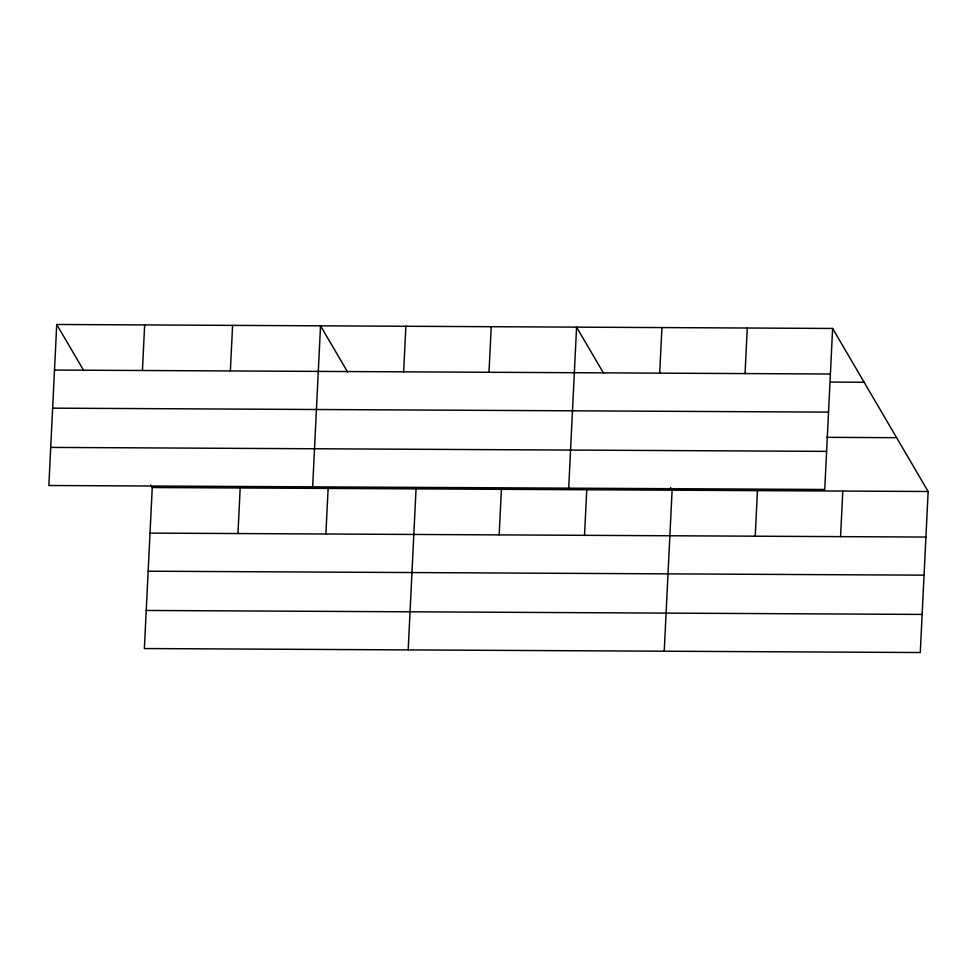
<?xml version="1.0" encoding="UTF-8"?>
<svg xmlns="http://www.w3.org/2000/svg" width="977" height="977" viewBox="0 0 977 977"><rect width="100%" height="100%" fill="white"/><g stroke="black" fill="none" stroke-linecap="round" stroke-linejoin="round"><path stroke-width="1.47" d="M56.727 324.474L48.85 485.496L824.747 489.477L832.624 328.455L56.727 324.474L83.741 370.601M142.434 370.503L144.657 324.926M150.751 484.971L152.253 487.523L144.376 648.545L920.273 652.526L928.15 491.504L832.624 328.455M230.364 370.955L232.599 325.378M237.961 533.552L240.183 487.975M312.652 486.851L320.529 325.829L347.556 371.944M325.891 534.004L328.125 488.427M403.648 371.846L405.882 326.269M408.178 649.9L416.055 488.879M489.001 372.274L491.236 326.709M499.174 534.883L501.409 489.318M568.699 488.158L576.577 327.136L603.603 373.263M584.527 535.323L586.75 489.758M659.695 373.153L661.93 327.576M664.226 651.207L672.103 490.185L670.601 487.633M745.048 373.593L747.283 328.016M755.221 536.202L757.456 490.625M840.574 536.642L842.797 491.065M54.492 370.051L830.401 374.02M830.621 382.08L864.144 382.263M52.636 408.154L828.533 412.123M826.518 437.33L896.63 437.696M50.719 447.405L826.615 451.374M152.253 487.523L928.15 491.504M150.018 533.1L925.915 537.069M148.162 571.203L924.059 575.172M146.232 610.454L922.141 614.423"/></g></svg>
